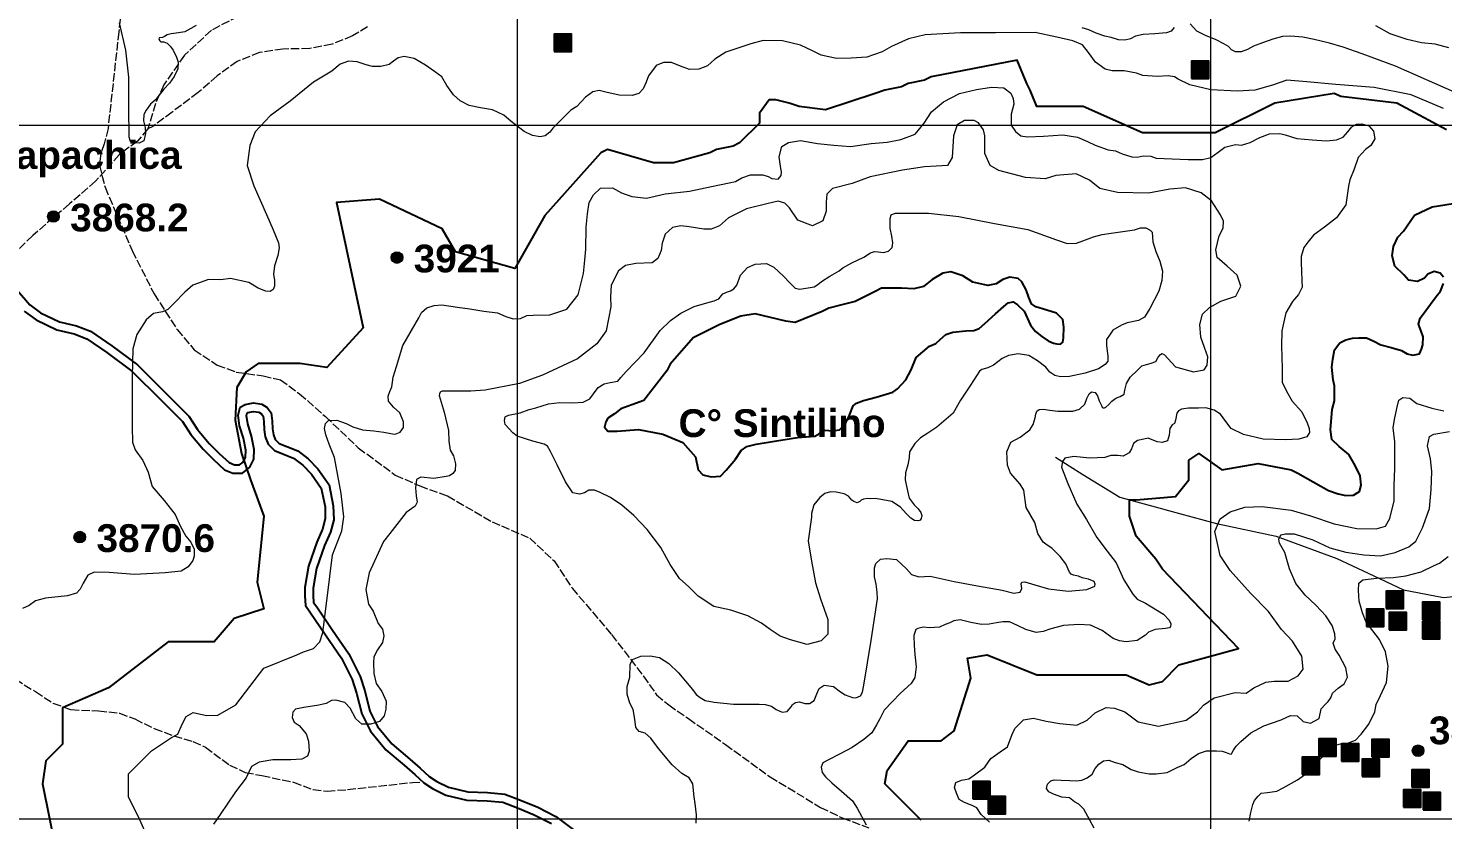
# Model space of a CAD drawing. Header units: metres. Extents: x 405809 to 420020, y 8257398 to 8272141.
# Drawn here: x 411295 to 413335, y 8268999 to 8270140 of the extents above; entities that cross this region are included whole.
import ezdxf

# ---------------------------------------------------------------- set-up
doc = ezdxf.new("R2010")
doc.units = ezdxf.units.M
doc.linetypes.add('ACAD_ISO02W100', pattern=[15, 12, -3])
doc.layers.add('AFIRMADO DOS A MAS VIAS', color=151, linetype='Continuous')
doc.layers.add('VIVIENDAS', color=1, linetype='Continuous')
for name, color, linetype, lineweight in [('CAMINOS1', 7, 'ACAD_ISO02W100', 5), ('COORDENADAS', 30, 'Continuous', 5), ('CURVAS MAESTRAS', 90, 'Continuous', 25), ('CURVAS SECUNDARIS', 46, 'Continuous', 9), ('texto', 7, 'Continuous', 13)]:
    doc.layers.add(name, color=color, linetype=linetype, lineweight=lineweight)
doc.styles.add('CARLOS', font='arialbd.ttf', dxfattribs={"height": 48})

msp = doc.modelspace()

# ---------------------------------------------------------------- hatches: boundary and pattern name
at = {"layer": 'texto'}
h = msp.add_hatch(color=256, dxfattribs=at)
edge = h.paths.add_edge_path()
edge.add_arc((411331.5, 8269868.4), 8.37, 0, 360)
h = msp.add_hatch(color=256, dxfattribs=at)
edge = h.paths.add_edge_path()
edge.add_arc((411826.9, 8269809.2), 8.37, 0, 360)
h = msp.add_hatch(color=256, dxfattribs=at)
edge = h.paths.add_edge_path()
edge.add_arc((411369.5, 8269406.1), 8.37, 0, 360)
h = msp.add_hatch(color=256, dxfattribs=at)
edge = h.paths.add_edge_path()
edge.add_arc((413299.2, 8269098.2), 8.37, 0, 360)
at = {"layer": 'VIVIENDAS'}
for points in [[(412053.3, 8270106.4), (412078.3, 8270106.4), (412078.3, 8270131.4), (412053.3, 8270131.4)], [(412972.3, 8270067.5), (412997.3, 8270067.5), (412997.3, 8270092.5), (412972.3, 8270092.5)], [(413253.4, 8269303.3), (413278.4, 8269303.3), (413278.4, 8269328.3), (413253.4, 8269328.3)], [(413224.8, 8269277.3), (413249.8, 8269277.3), (413249.8, 8269302.3), (413224.8, 8269302.3)], [(413305.6, 8269287.1), (413330.6, 8269287.1), (413330.6, 8269312.1), (413305.6, 8269312.1)], [(413257.5, 8269272.4), (413282.5, 8269272.4), (413282.5, 8269297.4), (413257.5, 8269297.4)], [(413305.6, 8269259.4), (413330.6, 8269259.4), (413330.6, 8269284.4), (413305.6, 8269284.4)], [(413155.9, 8269090.2), (413180.9, 8269090.2), (413180.9, 8269115.2), (413155.9, 8269115.2)], [(413188.8, 8269082.9), (413213.8, 8269082.9), (413213.8, 8269107.9), (413188.8, 8269107.9)], [(413232.6, 8269089.5), (413257.6, 8269089.5), (413257.6, 8269114.5), (413232.6, 8269114.5)], [(413131.9, 8269064), (413156.9, 8269064), (413156.9, 8269089), (413131.9, 8269089)], [(413218.7, 8269061), (413243.7, 8269061), (413243.7, 8269086), (413218.7, 8269086)], [(413290.2, 8269045.5), (413315.2, 8269045.5), (413315.2, 8269070.5), (413290.2, 8269070.5)], [(412657.1, 8269028.7), (412682.1, 8269028.7), (412682.1, 8269053.7), (412657.1, 8269053.7)], [(413278.3, 8269016.6), (413303.3, 8269016.6), (413303.3, 8269041.6), (413278.3, 8269041.6)], [(413306.4, 8269012.9), (413331.4, 8269012.9), (413331.4, 8269037.9), (413306.4, 8269037.9)], [(412679.3, 8269007.2), (412704.3, 8269007.2), (412704.3, 8269032.2), (412679.3, 8269032.2)]]:
    msp.add_hatch(color=256, dxfattribs=at).paths.add_polyline_path(points)

# ---------------------------------------------------------------- linework, layer by layer
at = {"layer": 'AFIRMADO DOS A MAS VIAS'}
for points in [[(411279.5, 8269761.8), (411297.6, 8269741), (411312.8, 8269729.6), (411340.3, 8269716.3), (411365, 8269710.6), (411385.1, 8269702.9), (411415.5, 8269682), (411452.5, 8269654.5), (411495.3, 8269611.9), (411526.7, 8269580.4), (411539.1, 8269561.4), (411556.3, 8269541), (411570.6, 8269526.7), (411584.8, 8269513.5), (411592.8, 8269510.1), (411599.9, 8269510.1), (411605.1, 8269514.3), (411608.4, 8269521.4), (411608.9, 8269531.7), (411605.6, 8269548.7), (411599.9, 8269566.6), (411597.7, 8269581.9), (411600.7, 8269593.5), (411608.2, 8269597.2), (411619.8, 8269599.5), (411632.1, 8269597.6), (411639.6, 8269592.8), (411645.3, 8269585.3), (411646.8, 8269574), (411647.5, 8269562.1), (411648.7, 8269553.5), (411651.3, 8269546.7), (411657, 8269541.3), (411668, 8269536.7), (411683.7, 8269530.3), (411698.9, 8269518.9), (411712.7, 8269504.7), (411728.9, 8269481.4), (411735.1, 8269451.3), (411735.6, 8269430.9), (411730.8, 8269413.3), (411722.2, 8269394.2), (411710.8, 8269361), (411706, 8269332.7), (411705.9, 8269322.1), (411706.7, 8269311.9), (411711.2, 8269305.5), (411733.9, 8269272.2), (411757.3, 8269237.9), (411773.6, 8269205.4), (411780.3, 8269184.3), (411787.5, 8269155.4), (411798.9, 8269133), (411819.6, 8269108.1), (411845.2, 8269086.2), (411860.4, 8269072.8), (411873.2, 8269061.2), (411884.2, 8269053.9), (411901.2, 8269045.4), (411929.2, 8269038.7), (411957.4, 8269038.1), (411982.4, 8269035.6), (412004.9, 8269027.1), (412029.9, 8269016.8), (412056.1, 8269003.4), (412088.6, 8268978.8)], [(411289.4, 8269732.1), (411306.5, 8269719.3), (411336.3, 8269704.9), (411361.5, 8269699.1), (411379.5, 8269692.2), (411408.5, 8269672.3), (411444.7, 8269645.4), (411486.8, 8269603.4), (411517.4, 8269572.8), (411529.4, 8269554.3), (411547.5, 8269532.8), (411562.2, 8269518.1), (411578.2, 8269503.2), (411590.4, 8269498.1), (411604.2, 8269498.1), (411614.8, 8269506.8), (411620.3, 8269518.5), (411620.9, 8269532.6), (411617.2, 8269551.7), (411611.6, 8269569.3), (411609.9, 8269581.3), (411610.9, 8269585.2), (411612, 8269585.8), (411620, 8269587.3), (411627.8, 8269586.1), (411631.3, 8269583.8), (411633.8, 8269580.5), (411634.8, 8269572.9), (411635.6, 8269560.9), (411636.9, 8269550.5), (411641.1, 8269539.9), (411650.4, 8269531.1), (411663.4, 8269525.6), (411677.7, 8269519.8), (411690.9, 8269509.9), (411703.4, 8269497), (411717.6, 8269476.6), (411723.1, 8269450), (411723.5, 8269432.4), (411719.5, 8269417.4), (411711.1, 8269398.6), (411699.1, 8269364), (411694, 8269333.7), (411693.9, 8269321.7), (411695, 8269307.7), (411701.4, 8269298.6), (411724, 8269265.4), (411746.9, 8269231.8), (411762.4, 8269200.8), (411768.7, 8269181), (411776.2, 8269151.1), (411788.8, 8269126.4), (411811, 8269099.6), (411837.3, 8269077.1), (411852.4, 8269063.8), (411865.8, 8269051.7), (411878.1, 8269043.5), (411897.1, 8269034.1), (411927.7, 8269026.8), (411956.7, 8269026.1), (411979.6, 8269023.8), (412000.5, 8269015.9), (412024.9, 8269005.9), (412049.7, 8268993.2)]]:
    msp.add_lwpolyline(points, dxfattribs=at)
at = {"layer": 'CAMINOS1'}
for points in [[(411436.4, 8270227.3), (411425.7, 8270134.7), (411410.2, 8269995.2), (411404.9, 8269973.1), (411399.8, 8269959.7), (411397.7, 8269942.3), (411405.9, 8269910.5), (411445, 8269819.2), (411476.6, 8269757), (411509.7, 8269705.6), (411534.5, 8269676.2), (411567.6, 8269654.2), (411595.2, 8269644.1), (411633.8, 8269638.6), (411658.8, 8269633), (411686.4, 8269612.8), (411723.7, 8269579.9), (411771.1, 8269534.9), (411824.4, 8269495.6), (411859.6, 8269480), (411899.8, 8269465.4), (411964, 8269428.2), (412018.3, 8269404.6), (412053.4, 8269371.8), (412079.6, 8269332.5), (412136.1, 8269265.8), (412182.1, 8269206), (412201.2, 8269178.7), (412218.7, 8269164.1), (412247.2, 8269144.5), (412300.6, 8269107.1), (412364.9, 8269060.5), (412437.5, 8269016.5), (412469, 8269001.4), (412507.4, 8268987)], [(411598, 8270156.9), (411559.2, 8270136.8), (411520.4, 8270100.9), (411490.6, 8270058.3), (411478.7, 8270031.3), (411467.7, 8269994.6), (411452.8, 8269977.1), (411426.4, 8269957.4), (411392.4, 8269919.5), (411354.6, 8269886.4), (411301.6, 8269841.1), (411277.7, 8269817.3)], [(411784.4, 8270141.9), (411762.9, 8270128.6), (411733.2, 8270116.7), (411701, 8270110.4), (411662.5, 8270109.7), (411628.8, 8270104.7), (411596.6, 8270092), (411567.5, 8270071.2), (411540.4, 8270047), (411502.7, 8270019), (411474.9, 8269998.2), (411467.7, 8269994.6)], [(411263.8, 8269209.1), (411305.7, 8269183.3), (411330.8, 8269166.7), (411356.8, 8269157.4), (411396.6, 8269155.6), (411426.8, 8269152.4), (411448.8, 8269143.9), (411477, 8269130), (411505.3, 8269119.6), (411532.7, 8269111.6), (411550.6, 8269103.1), (411585.6, 8269077.5), (411608, 8269066.8), (411632.2, 8269062.3), (411677.6, 8269052.8), (411705.8, 8269042.1), (411726, 8269040), (411755.7, 8269042.2), (411849.3, 8269052.4), (411859.9, 8269053)]]:
    msp.add_lwpolyline(points, dxfattribs=at)
at = {"layer": 'COORDENADAS'}
for p, q in [((412000, 8271350), (412000, 8257550)), ((413000, 8271350), (413000, 8257550)), ((406200, 8270000), (419600, 8270000)), ((406200, 8269000), (419600, 8269000))]:
    msp.add_line(p, q, dxfattribs=at)
at = {"layer": 'CURVAS MAESTRAS'}
for points in [[(413340.2, 8269993.5), (413268.7, 8270031.6), (413187.8, 8270041.2), (413178.2, 8270045.9), (413092.5, 8270031.6), (413006.8, 8269988.8), (412902, 8269988.8), (412816.2, 8270026.9), (412749.6, 8270026.9), (412740, 8270050.7), (412735.3, 8270060.2), (412721, 8270093.6), (412597.1, 8270069.7), (412587.6, 8270065), (412563.8, 8270060.2), (412554.3, 8270055.4), (412530.5, 8270050.7), (412516.2, 8270045.9), (412444.7, 8270022.1), (412406.6, 8270026.9), (412392.3, 8270031.6), (412373.3, 8270036.4), (412363.7, 8270036.4), (412349.5, 8270017.3), (412349.5, 8270003.1), (412320.9, 8269974.5), (412311.4, 8269969.7), (412287.5, 8269964.9), (412278, 8269960.2), (412225.6, 8269945.9), (412197, 8269945.9), (412130.4, 8269964.9), (412120.8, 8269960.2), (412039.9, 8269869.7), (411997, 8269793.5), (411911.2, 8269817.3), (411892.2, 8269850.6), (411801.7, 8269893.5), (411739.8, 8269888.7), (411777.9, 8269707.7), (411725.5, 8269650.6), (411687, 8269656.3), (411649.5, 8269656.3), (411626.8, 8269656.3), (411609.4, 8269644.3), (411596, 8269621.6), (411593.4, 8269574.9), (411602.7, 8269526.8), (411615.9, 8269488.6), (411635, 8269436.2), (411625.5, 8269341), (411635, 8269302.9), (411592.1, 8269288.6), (411563.5, 8269255.2), (411496.9, 8269255.2), (411411.1, 8269188.6), (411344.4, 8269160), (411344.4, 8269107.6), (411320.6, 8269083.8), (411315.9, 8269050.4), (411334.9, 8268955.2)], [(413336, 8269781), (413331.3, 8269786.7), (413322.3, 8269788.9), (413313.2, 8269785.1), (413308.5, 8269779.3), (413298.4, 8269774.5), (413285.6, 8269776.6), (413278.7, 8269784.1), (413265.9, 8269796.8), (413261.7, 8269811.7), (413263.8, 8269825), (413270.2, 8269838.8), (413278.1, 8269847.2), (413294.1, 8269870.1), (413319.6, 8269882.3), (413359.2, 8269888.7)], [(412554.3, 8269764.9), (412525.7, 8269764.9), (412516.2, 8269760.1), (412487.6, 8269745.8), (412468.5, 8269741.1), (412449.5, 8269736.3), (412440, 8269731.6), (412401.2, 8269715.6), (412387.6, 8269717.3), (412343.5, 8269727.9), (412322.8, 8269724.5), (412292.3, 8269712.5), (412263.7, 8269698.2), (412254.2, 8269693.4), (412220.9, 8269655.3), (412216.1, 8269645.8), (412182.7, 8269602.9), (412165.5, 8269596.6), (412149.7, 8269591), (412140.3, 8269584), (412131, 8269577.6), (412127.8, 8269572.3), (412126.3, 8269564.8), (412130.8, 8269559.1), (412144.3, 8269558.7), (412175.3, 8269561.4), (412210.4, 8269554.7), (412239.3, 8269542.4), (412257.1, 8269522.1), (412261.4, 8269503.1), (412267.8, 8269495.7), (412280, 8269493), (412293.2, 8269494.2), (412301.4, 8269502.7), (412315.2, 8269518.6), (412323.4, 8269531.1), (412331.4, 8269537), (412344.9, 8269540.3), (412371.4, 8269544.3), (412404.4, 8269549.8), (412429.6, 8269551.7), (412434.8, 8269554.4), (412439.1, 8269558.7), (412443.7, 8269560.5), (412455.3, 8269559.3), (412465, 8269560.8), (412471.8, 8269567.9), (412478.2, 8269579.4), (412484.9, 8269595.6), (412489.5, 8269599), (412499.6, 8269603.2), (412517.9, 8269607.8), (412541.8, 8269615.1), (412548.6, 8269620), (412560.4, 8269632.7), (412568.3, 8269647.5), (412575.7, 8269665.2), (412594.9, 8269681.4), (412603.8, 8269685.3), (412610.2, 8269690.8), (412618.5, 8269698.1), (412628.4, 8269701.6), (412647.1, 8269703.5), (412658.6, 8269704.1), (412666.4, 8269707.1), (412674.3, 8269714), (412690.1, 8269728.2), (412701.9, 8269738.6), (412708.3, 8269744), (412715.3, 8269745.3), (412721.5, 8269741.2), (412731.3, 8269731.8), (412740.3, 8269711.7), (412747.6, 8269702.7), (412756.6, 8269695.4), (412766, 8269689.2), (412773.6, 8269685.7), (412778.5, 8269685), (412783.7, 8269684.3), (412787.1, 8269687.1), (412787.8, 8269693.3), (412788.5, 8269708.9), (412787.1, 8269719.7), (412778.1, 8269729), (412763.9, 8269733.2), (412748.3, 8269738.1), (412741.9, 8269742.4), (412737.8, 8269751.7), (412734.3, 8269762.5), (412728.1, 8269774.3), (412722.5, 8269779.1), (412710.7, 8269780.8), (412700.6, 8269777.4), (412690.9, 8269771.5), (412678.8, 8269769.1), (412657.2, 8269773.9), (412643, 8269782.9), (412625.6, 8269788.5), (412613.8, 8269786.7), (412598.6, 8269777.4), (412586.3, 8269767.3), (412572.2, 8269764.3), (412554.3, 8269764.9)], [(412582.9, 8268998), (412530.5, 8269050.4), (412533.5, 8269069.8), (412563.8, 8269112.3), (412611.4, 8269112.3), (412630.5, 8269126.6), (412654.3, 8269202.8), (412649.5, 8269231.4), (412678.1, 8269236.2), (412749.6, 8269207.6), (412878.2, 8269207.6), (412911.5, 8269193.3), (412930.6, 8269198.1), (412954.4, 8269221.9), (413040.1, 8269245.7), (412930.6, 8269360), (412921, 8269374.3), (412892.5, 8269407.7), (412882.9, 8269436.2), (412882.9, 8269460.1), (412892.5, 8269460.1), (412949.6, 8269464.8), (412968.7, 8269488.6), (412968.7, 8269517.2), (412983, 8269526.7), (413016.3, 8269502.9), (413068.7, 8269512.4), (413116.3, 8269502.9), (413125.9, 8269498.2), (413169.9, 8269473.3), (413183.8, 8269468.5), (413195.3, 8269466.1), (413206.1, 8269466.7), (413214.6, 8269472.1), (413217, 8269481.1), (413215.8, 8269494.4), (413208.5, 8269509.5), (413199.5, 8269525.2), (413185.6, 8269536.7), (413174.7, 8269546.9), (413172.9, 8269560.8), (413175.5, 8269590.2), (413178.5, 8269602.7), (413178.5, 8269615.5), (413178.5, 8269624.2), (413176.6, 8269632.9), (413174.7, 8269651.2), (413176.2, 8269662.8), (413178.9, 8269676.1), (413186.5, 8269686), (413195.2, 8269690.5), (413204.6, 8269693.1), (413213.7, 8269693.5), (413225.1, 8269693.5), (413235.6, 8269688.6), (413245.5, 8269683.3), (413260.6, 8269679.6), (413275.3, 8269675), (413283.6, 8269670.5), (413291.9, 8269668.6), (413301.4, 8269670.5), (413304.4, 8269677.3), (413305.9, 8269683.3), (413306.7, 8269695), (413303.7, 8269703), (413299.9, 8269713.1), (413302.1, 8269722), (413325.5, 8269753.2), (413331.8, 8269760.8), (413336, 8269771.8)]]:
    msp.add_lwpolyline(points, dxfattribs=at)
at = {"layer": 'CURVAS SECUNDARIS'}
for points in [[(411537.4, 8270143.9), (411529.7, 8270139.3), (411521, 8270134.8), (411511.8, 8270133.2), (411501.2, 8270131.7), (411495.3, 8270130.1), (411491.9, 8270128.1), (411488.7, 8270126.4), (411484.2, 8270125.8), (411483.5, 8270124), (411484.9, 8270121.5), (411486.4, 8270120.4), (411490.7, 8270120), (411495.6, 8270118.4), (411499.8, 8270114), (411504.3, 8270108), (411509.1, 8270098.1), (411511.6, 8270090.7), (411511, 8270081.2), (411505.4, 8270070), (411498.9, 8270060.5), (411490.5, 8270051.8), (411478.9, 8270036.5), (411471.3, 8270030.2), (411465.1, 8270021.8), (411461.9, 8270015.5), (411461.6, 8270006.4), (411463.8, 8269996.6), (411464.1, 8269987.9), (411461.9, 8269977.5), (411455, 8269974.1), (411446.2, 8269974.4), (411442.5, 8269976.3), (411440.9, 8269982.5), (411440.6, 8269994.4), (411440.3, 8270013.5), (411440.3, 8270069.3), (411435.9, 8270108.4), (411427, 8270147.5)], [(412947.6, 8270141), (412943.3, 8270135.7), (412936.7, 8270133.3), (412919.5, 8270131.9), (412902.9, 8270130.9), (412891.7, 8270128.5), (412884.8, 8270124.7), (412876.3, 8270122.6), (412867.5, 8270123.1), (412856.8, 8270126.3), (412847.4, 8270128.5), (412835.2, 8270132.6), (412824.6, 8270137.6), (412814.8, 8270140.5)], [(413351.7, 8270047.7), (413311.5, 8270065.3), (413266.8, 8270085.1), (413218.6, 8270102.7), (413191.4, 8270112.6), (413171.6, 8270118.4), (413149.4, 8270123.7), (413133.3, 8270126.7), (413115.6, 8270128.2), (413103.6, 8270127.9), (413089.6, 8270123.9), (413075, 8270118.9), (413061.9, 8270113.9), (413053.1, 8270109.2), (413044, 8270106), (413035.8, 8270106), (413030.4, 8270108.7), (413025.9, 8270113.3), (413019.2, 8270117.5), (413008, 8270123.1), (412992.8, 8270129.2), (412980.2, 8270135.7), (412970.8, 8270146)], [(413343.4, 8270111.4), (413323.9, 8270116.6), (413304.4, 8270118.6), (413283.4, 8270123.6), (413259.2, 8270131.8), (413238.1, 8270143.3)], [(413336, 8270024), (413289.2, 8270043.7), (413235.8, 8270054.3), (413180.6, 8270058.5), (413138.7, 8270062.6), (413109.9, 8270065.1), (413089.4, 8270057.7), (413064, 8270050.7), (413038.3, 8270049.1), (413000.4, 8270051.1), (412970.1, 8270058.1), (412953.5, 8270066.6), (412947.8, 8270069.7), (412938.8, 8270071), (412923.1, 8270070.4), (412902.5, 8270071.5), (412893, 8270074.8), (412875.6, 8270078.3), (412858.3, 8270078.3), (412847.9, 8270080.9), (412834.3, 8270090.8), (412823.8, 8270104.9), (412815.5, 8270115.9), (412801.4, 8270121.6), (412778.4, 8270126.8), (412747, 8270133.6), (412689.9, 8270133.2), (412639.3, 8270133.2), (412588.6, 8270130.1), (412564.4, 8270124.3), (412539.9, 8270113.4), (412526.7, 8270105.6), (412504.3, 8270098.3), (412481.8, 8270096.7), (412460.4, 8270096.2), (412438.3, 8270100.9), (412425.8, 8270107.1), (412408.5, 8270115.5), (412382.9, 8270121.7), (412355.1, 8270122.3), (412337.3, 8270117.1), (412301.3, 8270105.1), (412285.2, 8270095.3), (412274.6, 8270085.4), (412262, 8270080.7), (412248.7, 8270080.1), (412235.9, 8270085.3), (412222.6, 8270090.6), (412211.3, 8270090.6), (412200.7, 8270086), (412189.4, 8270071.4), (412186.1, 8270062.1), (412181.7, 8270052.5), (412175.5, 8270045.9), (412165.9, 8270042.9), (412147.4, 8270043.3), (412128, 8270047.5), (412118.5, 8270049.8), (412109.5, 8270048.2), (412098.9, 8270040.3), (412086.4, 8270026.8), (412077.8, 8270021.5), (412062.6, 8270007), (412051.8, 8269995.8), (412047.2, 8269989.9), (412040.5, 8269984.9), (412033.5, 8269983.3), (412022.1, 8269985.2), (412010.5, 8269990.8), (411991.7, 8270005.4), (411981.1, 8270014.6), (411964.7, 8270022.3), (411947.1, 8270024.9), (411931.2, 8270028.6), (411917.9, 8270035), (411908.3, 8270044), (411898.8, 8270057.3), (411891.7, 8270069.7), (411881.1, 8270077.6), (411867.8, 8270086.6), (411851.7, 8270096.2), (411837.4, 8270099.1), (411828.5, 8270097), (411821.7, 8270092.4), (411815.4, 8270087.3), (411803.6, 8270084.4), (411791.4, 8270084.4), (411782.5, 8270086.9), (411769.4, 8270091.5), (411757, 8270092.4), (411744.8, 8270087.8), (411733, 8270078.1), (411706.3, 8270062.1), (411673, 8270034.6), (411644.2, 8270013.7), (411622.4, 8269990.6), (411614.9, 8269970.9), (411610.8, 8269941.7), (411620.4, 8269912.5), (411638.7, 8269871.4), (411648.3, 8269849), (411655.8, 8269830.6), (411656.9, 8269823.2), (411655, 8269812.3), (411650.2, 8269797.3), (411649, 8269785.1), (411650.4, 8269776.3), (411650.4, 8269767.7), (411648.3, 8269763), (411644.2, 8269760.1), (411637.8, 8269760.6), (411626.6, 8269764.9), (411613.2, 8269773), (411587, 8269779.1), (411573, 8269777.2), (411555.1, 8269777.3), (411532.6, 8269769.6), (411521, 8269759.5), (411505.2, 8269742.9), (411496.3, 8269734.1), (411489, 8269731), (411475.6, 8269728.3), (411465.2, 8269719.5), (411451.8, 8269698.1), (411445.9, 8269677.5), (411445, 8269638.3), (411445, 8269565.3), (411445.5, 8269542.8), (411449.4, 8269532.1), (411460.3, 8269516.5), (411468.2, 8269499.8), (411474.1, 8269479.2), (411491.4, 8269458.9), (411507.1, 8269438.8), (411514.7, 8269421.6), (411522.5, 8269407.6), (411529.5, 8269398.6), (411534.2, 8269388.8), (411534.2, 8269378.7), (411532.3, 8269372.4), (411526, 8269363.1), (411515.5, 8269356.8), (411492.8, 8269354.5), (411448.5, 8269352.4), (411411.7, 8269354.9), (411390.2, 8269355.5), (411380.9, 8269351.2), (411374.3, 8269339.9), (411370, 8269331.2), (411365, 8269325.1), (411351.7, 8269321.6), (411320.3, 8269317.9), (411305.6, 8269314.2), (411296.3, 8269307.3), (411287, 8269303.3)], [(411492.1, 8268917.1), (411454, 8269002.8), (411439.7, 8269031.4), (411439.7, 8269064.7), (411473, 8269098.1), (411501.6, 8269117.1), (411511.1, 8269121.9), (411517, 8269136.3), (411522.9, 8269147.5), (411533, 8269153.5), (411552.1, 8269148.7), (411568.7, 8269149.3), (411594.3, 8269164.2), (411635, 8269217.1), (411682.6, 8269236.2), (411692.1, 8269240.9), (411706.4, 8269245.7), (411715.7, 8269255.3), (411719.9, 8269268.5), (411726.2, 8269318.3), (411733.8, 8269380.5), (411747.3, 8269415.2), (411750.2, 8269435.3), (411746.3, 8269468.8), (411736.7, 8269520.8), (411729.1, 8269540), (411724.4, 8269553.4), (411722.6, 8269562.7), (411723.9, 8269570.1), (411727.9, 8269574.1), (411740.2, 8269574.6), (411753.7, 8269569.8), (411763.1, 8269565.3), (411777.2, 8269560.8), (411793.7, 8269559.2), (411807.8, 8269557.6), (411820.3, 8269554.9), (411824.1, 8269554.7), (411831.6, 8269557.6), (411836.2, 8269564.3), (411836.2, 8269572.5), (411831.1, 8269585.5), (411821.8, 8269593.3), (411814.7, 8269602.3), (411814.2, 8269609.5), (411816.5, 8269616.1), (411819.6, 8269622.6), (411820.6, 8269629.7), (411821.6, 8269636.5), (411826.1, 8269652.2), (411835.3, 8269682.3), (411858.2, 8269722.2), (411862.4, 8269729.9), (411869.9, 8269736.6), (411880.5, 8269740.1), (411891.7, 8269741), (411914, 8269737.7), (411931.8, 8269735.4), (411951.9, 8269732.1), (411971.9, 8269729.3), (411983.6, 8269724.3), (411994.2, 8269721), (412004.8, 8269721.5), (412014.3, 8269725.4), (412023.2, 8269726), (412047.2, 8269726.8), (412072, 8269734.8), (412088.2, 8269755.2), (412096, 8269786), (412097.9, 8269805.4), (412099.1, 8269821.4), (412099.6, 8269852.9), (412101.4, 8269872), (412103.9, 8269888.6), (412110.4, 8269899.6), (412120.5, 8269909), (412137.6, 8269909.7), (412150.8, 8269902.7), (412165.6, 8269897.3), (412186.6, 8269895), (412213.8, 8269901.2), (412248.7, 8269905.1), (412280.2, 8269911.7), (412305.9, 8269916.7), (412315.1, 8269918.9), (412324.3, 8269924.2), (412336.8, 8269928.6), (412354.6, 8269928.6), (412362.3, 8269926.2), (412367.6, 8269923.3), (412376.3, 8269922.4), (412380.8, 8269927.3), (412381.2, 8269932.6), (412380.5, 8269937.5), (412378.2, 8269954.3), (412382, 8269969.5), (412391.2, 8269974.9), (412408.8, 8269977.9), (412433.2, 8269973.4), (412456.9, 8269971.1), (412480.6, 8269969.5), (412510.7, 8269973.4), (412533.6, 8269975.7), (412553.5, 8269979.5), (412574.1, 8269987.1), (412587.1, 8270003.1), (412597.8, 8270019.1), (412614.9, 8270033.7), (412637.9, 8270045.6), (412662.7, 8270051.3), (412684.2, 8270054.7), (412701.9, 8270053.7), (412711.9, 8270046.1), (412715.3, 8270038.4), (412716.2, 8270030.2), (412712.4, 8270015.9), (412712.4, 8270000.2), (412718.6, 8269990.7), (412726.3, 8269984.9), (412735.5, 8269983.1), (412759, 8269984.3), (412787.2, 8269986.1), (412808.3, 8269982.5), (412822.7, 8269976.5), (412833.6, 8269971.2), (412852.6, 8269964.5), (412863, 8269963.1), (412872.5, 8269958.9), (412886.7, 8269954.6), (412894.3, 8269954.1), (412902.8, 8269956), (412913.7, 8269955.5), (412921.8, 8269952.5), (412967.6, 8269950.6), (412988.6, 8269950.6), (413000.2, 8269953.6), (413011, 8269961.3), (413020.5, 8269968.4), (413036, 8269972), (413044.4, 8269971.4), (413056.9, 8269975), (413071.2, 8269982.1), (413084.9, 8269987.5), (413099.8, 8269988.1), (413107.6, 8269986.3), (413124.6, 8269981), (413146.7, 8269978.7), (413167.3, 8269977.3), (413181.4, 8269978.7), (413191.3, 8269982.9), (413198.1, 8269990.3), (413203.6, 8269997.7), (413210.6, 8270001.3), (413218.2, 8270001.9), (413228.1, 8269999.3), (413235, 8269991.5), (413237.1, 8269980.5), (413231.3, 8269970.5), (413223.5, 8269965), (413212.9, 8269953.4), (413206.9, 8269936.6), (413200.7, 8269921.3), (413199.1, 8269912), (413194.9, 8269885.4), (413181.6, 8269866.3), (413164.1, 8269853), (413148.3, 8269841.4), (413140.4, 8269831.4), (413134.6, 8269823.5), (413130.5, 8269810.8), (413130.5, 8269800.5), (413131.1, 8269790.7), (413131.7, 8269775.2), (413132.3, 8269766.5), (413126.8, 8269755.7), (413118, 8269745.8), (413108.5, 8269729.5), (413102.6, 8269703.7), (413102.1, 8269681.9), (413103.1, 8269649.4), (413103.1, 8269629.4), (413109.5, 8269616.6), (413117.7, 8269602), (413131.4, 8269586.7), (413139.4, 8269570.7), (413142.2, 8269562.7), (413142.8, 8269557), (413138.8, 8269550.7), (413127.4, 8269547.3), (413107.9, 8269546.2), (413075.9, 8269547.3), (413047.4, 8269554.2), (413029.6, 8269562.7), (413022.2, 8269573), (413014.2, 8269583.3), (413005.1, 8269589), (412993.1, 8269592.4), (412982.8, 8269591.8), (412968, 8269592), (412958.1, 8269590.7), (412953.6, 8269588), (412951.4, 8269584.8), (412949.6, 8269574.5), (412947.8, 8269570), (412944.6, 8269567.8), (412941.5, 8269562.8), (412940.4, 8269553.2), (412938, 8269544.9), (412930, 8269542.5), (412923.2, 8269543.3), (412910, 8269548.8), (412904, 8269547.3), (412894.8, 8269545.3), (412888.9, 8269540.9), (412886.1, 8269533.3), (412882.5, 8269527.7), (412874.1, 8269523), (412866.1, 8269523.9), (412856.4, 8269523.9), (412847.5, 8269520.8), (412825.5, 8269520), (412802.9, 8269522.4), (412790, 8269520), (412786.4, 8269515), (412785.2, 8269507.1), (412794.2, 8269483.3), (412807.1, 8269453.5), (412821.1, 8269431.6), (412836, 8269405.8), (412850.9, 8269385.9), (412863.9, 8269369), (412875.1, 8269344.6), (412887.8, 8269323.7), (412894.4, 8269316.5), (412906, 8269311), (412932, 8269294.8), (412940.3, 8269286.3), (412942.6, 8269281), (412942.4, 8269277.3), (412940.6, 8269275.5), (412935, 8269274.3), (412920.2, 8269272.7), (412910.3, 8269268.9), (412906.4, 8269264.7), (412894, 8269257.2), (412878.5, 8269255.3), (412868.5, 8269256.6), (412859.6, 8269260), (412843.7, 8269271.7), (412827.1, 8269279), (412810, 8269280.2), (412787.9, 8269278.6), (412769.5, 8269274.1), (412758.5, 8269270), (412748.5, 8269268.5), (412733.8, 8269273.1), (412721.5, 8269278.5), (412709.9, 8269283.9), (412700.7, 8269283.9), (412691.4, 8269282.4), (412680.7, 8269280.8), (412669.9, 8269280), (412654.5, 8269283.1), (412639.1, 8269287), (412629.8, 8269285.4), (412623.9, 8269282.4), (412617.3, 8269280.3), (412609.2, 8269276.4), (412594.7, 8269275.5), (412585.7, 8269276.4), (412577.8, 8269274.6), (412575.2, 8269273), (412572.1, 8269264.2), (412572.8, 8269249.8), (412573.4, 8269236.9), (412575.3, 8269219.3), (412573.4, 8269203.6), (412568.2, 8269194.9), (412553, 8269180.9), (412540.7, 8269168.6), (412529.2, 8269156.8), (412522.9, 8269144.1), (412518.1, 8269135.6), (412511.8, 8269124), (412500.1, 8269114.5), (412483, 8269102.7), (412466.1, 8269093.8), (412448.9, 8269084.9), (412440.7, 8269080.9), (412438.3, 8269074.3), (412440, 8269066.7), (412444.6, 8269060.4), (412453.9, 8269052), (412467.9, 8269040), (412483.9, 8269026), (412490.6, 8269015.4), (412503.2, 8268991.1)], [(412258.3, 8268993.5), (412258.9, 8269005.9), (412257, 8269022.1), (412255.4, 8269031.8), (412253.6, 8269050.3), (412248.3, 8269059.1), (412237.7, 8269065.3), (412223.6, 8269077.6), (412204.2, 8269101.4), (412193.1, 8269116.4), (412184.7, 8269123.4), (412176.1, 8269125.9), (412171.2, 8269131.4), (412170, 8269143.6), (412167.5, 8269157.6), (412162.7, 8269166.8), (412159, 8269179.6), (412159, 8269190.6), (412162.7, 8269204), (412163.3, 8269222.3), (412166.3, 8269229.7), (412178.6, 8269234.5), (412192.1, 8269235.1), (412205.2, 8269232.4), (412219.1, 8269223.9), (412233, 8269210.4), (412253.1, 8269186.5), (412258.5, 8269179.2), (412263.9, 8269175), (412271.2, 8269170.4), (412284.3, 8269168.1), (412312.1, 8269165.4), (412349.3, 8269165.3), (412358, 8269165), (412367, 8269162.2), (412373.8, 8269157.7), (412382.2, 8269153.8), (412389.5, 8269154.9), (412395.1, 8269161.6), (412397.4, 8269165), (412401.3, 8269167.8), (412407.5, 8269168.4), (412414.8, 8269166.1), (412421.5, 8269166.1), (412428.2, 8269170.6), (412432.2, 8269180.1), (412435.5, 8269188), (412442.8, 8269192.5), (412456.3, 8269190.8), (412466.4, 8269182.9), (412473, 8269178.9), (412483.5, 8269174.9), (412488.6, 8269174.6), (412495.3, 8269177.1), (412497.9, 8269182.5), (412500.1, 8269192.6), (412510.4, 8269257.3), (412519.6, 8269317), (412519.2, 8269326.8), (412517.6, 8269338.5), (412515.2, 8269348.9), (412515.2, 8269361.8), (412517.2, 8269368.2), (412524, 8269374.2), (412533.3, 8269375.5), (412547, 8269373.8), (412561.4, 8269360.2), (412568.8, 8269352), (412579.4, 8269348.7), (412595.8, 8269349.6), (412630.1, 8269342.2), (412664, 8269335.9), (412699.4, 8269329.4), (412716.4, 8269325.5), (412725.5, 8269326.8), (412728.1, 8269332), (412726.8, 8269338.6), (412728.1, 8269341.3), (412732.2, 8269341.8), (412746.4, 8269337.2), (412766.5, 8269331.7), (412794.6, 8269328.2), (412821.5, 8269330.5), (412833.2, 8269335.2), (412833.5, 8269338.1), (412832.1, 8269342.1), (412824.1, 8269345.4), (412815, 8269347.4), (412809.7, 8269349.8), (412802.4, 8269351.2), (412798.9, 8269352.7), (412796.8, 8269355.6), (412791.2, 8269367.7), (412783, 8269378.2), (412771.3, 8269390.2), (412764.5, 8269394.4), (412758.6, 8269398.6), (412751.1, 8269411.5), (412746.4, 8269427), (412734.2, 8269448.7), (412730.7, 8269473.9), (412725.5, 8269482.6), (412711.6, 8269498.2), (412707.2, 8269510), (412706.4, 8269529.2), (412711.8, 8269543), (412725.7, 8269550), (412739.6, 8269560.7), (412744.2, 8269568.4), (412746.9, 8269578), (412748, 8269583.3), (412749.5, 8269587.9), (412753, 8269590.2), (412758.7, 8269590.6), (412768.3, 8269589.1), (412779.8, 8269587.5), (412801.2, 8269587.9), (412811, 8269590.8), (412818.8, 8269597.7), (412821.8, 8269605.9), (412824.9, 8269612.8), (412828.3, 8269615.5), (412833.8, 8269614.5), (412837.2, 8269610), (412839.6, 8269602.5), (412843.1, 8269594.7), (412843.9, 8269593.6), (412845.1, 8269592.5), (412847.3, 8269592.5), (412849.2, 8269593.7), (412853.4, 8269597.4), (412857.8, 8269602.1), (412861.6, 8269605), (412864.3, 8269606.9), (412869.9, 8269608.8), (412875.4, 8269612.1), (412876.5, 8269618.1), (412878.7, 8269627.5), (412884.2, 8269636.9), (412894.7, 8269646.8), (412900.8, 8269652.9), (412914.5, 8269657), (412921.1, 8269659.5), (412924.6, 8269665.6), (412927.7, 8269669.5), (412930.3, 8269670.9), (412933.8, 8269669.1), (412938.2, 8269663.4), (412949.6, 8269651.7), (412975.2, 8269644.6), (412990.9, 8269647.4), (412995.3, 8269654.2), (412996, 8269666.2), (412991.1, 8269679.6), (412986.1, 8269694.5), (412984.7, 8269712.8), (412988.2, 8269727.7), (412998.6, 8269737.1), (413014.9, 8269746.1), (413036.6, 8269753.3), (413043.9, 8269767.8), (413038.4, 8269784), (413024, 8269796.7), (413009.5, 8269809.3), (413007.7, 8269820.2), (413012.4, 8269840.5), (413018.1, 8269851.7), (413018.9, 8269861.4), (413014.4, 8269871), (413001.3, 8269890.8), (412986.4, 8269902.7), (412964.1, 8269909.9), (412941.1, 8269907.8), (412910.7, 8269901.9), (412865.8, 8269903), (412840.5, 8269908.8), (412825.4, 8269920.9), (412806.2, 8269930), (412777, 8269927.3), (412761.5, 8269922.7), (412733.1, 8269924.5), (412694.7, 8269934.6), (412682, 8269941.9), (412674.6, 8269959.2), (412674.6, 8269984.7), (412672.7, 8269993.1), (412665.4, 8270003.2), (412659, 8270006.6), (412645.4, 8270006.6), (412634.5, 8270000.7), (412629.5, 8269984.9), (412627.5, 8269953.5), (412620.5, 8269941.9), (412604.3, 8269940.7), (412587.6, 8269940), (412555.9, 8269935.4), (412509.2, 8269925.7), (412483.2, 8269915.8), (412455.1, 8269908.8), (412446.9, 8269900.6), (412445.7, 8269888.9), (412445.7, 8269876.1), (412441, 8269862), (412425.8, 8269855), (412404.7, 8269863.2), (412392.7, 8269880.7), (412386.3, 8269887.6), (412376.4, 8269890.5), (412361.9, 8269887), (412330.7, 8269879.6), (412304.7, 8269866.6), (412291.7, 8269854.9), (412279.9, 8269850.1), (412269.3, 8269850.1), (412248.1, 8269853.7), (412236.2, 8269854.9), (412224.4, 8269852.5), (412213.8, 8269843.1), (412209.1, 8269830.1), (412207.9, 8269819.5), (412203.2, 8269807.7), (412194.9, 8269801.8), (412171.3, 8269800.6), (412156.4, 8269797.7), (412146.1, 8269790.2), (412135.8, 8269769.6), (412134.9, 8269752.7), (412135.4, 8269738.1), (412128.7, 8269703.6), (412115.2, 8269685), (412087.2, 8269663.1), (412036.5, 8269639.4), (412003.5, 8269627.6), (411954.2, 8269618.1), (411933.5, 8269616.6), (411903, 8269616.6), (411891.8, 8269616.4), (411889.3, 8269614.9), (411888, 8269612.5), (411887.6, 8269610.3), (411889, 8269605.7), (411895, 8269586.3), (411901.3, 8269559.6), (411901.7, 8269544.4), (411903.7, 8269531.7), (411908.3, 8269523.5), (411911.2, 8269511.9), (411910.6, 8269502.4), (411907.5, 8269497.8), (411902.6, 8269494.5), (411897.9, 8269493.4), (411880.2, 8269490.5), (411861.1, 8269492.7), (411855.2, 8269489), (411853.7, 8269477.2), (411854.5, 8269465.5), (411855.9, 8269456.7), (411853, 8269450.8), (411840.3, 8269441.7), (411816.4, 8269411.4), (411807.4, 8269399.9), (411786.8, 8269354.4), (411781.9, 8269330.6), (411786, 8269309.3), (411792.6, 8269299.4), (411799.8, 8269281.8), (411805.9, 8269273.6), (411807.8, 8269263.6), (411805.9, 8269254.1), (411798.6, 8269243.6), (411793.6, 8269233.6), (411793.1, 8269224.9), (411793.6, 8269209.5), (411796.9, 8269195), (411805, 8269183.7), (411811.5, 8269169.6), (411811, 8269158.3), (411808.6, 8269148.6), (411801.7, 8269140.1), (411789.2, 8269136.4), (411776.2, 8269136.4), (411767.7, 8269144.1), (411759.3, 8269159.5), (411751.7, 8269167.7), (411738.9, 8269171.2), (411732.5, 8269170.6), (411724.9, 8269166.1), (411714, 8269163.6), (411692.4, 8269160.4), (411680.6, 8269158.2), (411676.8, 8269153.7), (411675.8, 8269146), (411678.6, 8269139.3), (411685.7, 8269134.4), (411695.9, 8269122.6), (411699.4, 8269112.1), (411700.3, 8269097.5), (411697.8, 8269090.5), (411689.5, 8269086), (411673.7, 8269084.9), (411648, 8269084.9), (411628.1, 8269081.7), (411617.2, 8269075.3), (411609.5, 8269059.3), (411594.1, 8269038.8), (411571.9, 8269006.4), (411562.3, 8268992.2)], [(412424.6, 8269434.7), (412419.9, 8269400.7), (412424.6, 8269371.4), (412430.3, 8269340.2), (412437.4, 8269317.2), (412448, 8269287.4), (412448, 8269266), (412438.6, 8269256.6), (412418.5, 8269251.2), (412394.3, 8269257.9), (412379.6, 8269263.3), (412364.8, 8269272.7), (412352.7, 8269282.1), (412332.6, 8269292.8), (412308.4, 8269300.8), (412284, 8269306.3), (412261.2, 8269321), (412247.8, 8269334.4), (412234.3, 8269346.5), (412220.9, 8269366.6), (412207.1, 8269391), (412187.8, 8269417), (412168.5, 8269437.1), (412150.9, 8269452.2), (412134.9, 8269463.1), (412119.8, 8269470.3), (412111.9, 8269473.6), (412103.5, 8269473.6), (412097.5, 8269469.8), (412090, 8269467.9), (412080.6, 8269469.8), (412070.1, 8269485.8), (412057.7, 8269510.4), (412048.4, 8269529.7), (412043.7, 8269537.3), (412039.3, 8269540.3), (412022.7, 8269544.4), (412000.2, 8269551.9), (411994, 8269556.7), (411983, 8269568.6), (411981.9, 8269574.3), (411982.7, 8269579.5), (411987.5, 8269581.9), (412004.3, 8269585.4), (412017.7, 8269590), (412026.9, 8269592.6), (412045.2, 8269598.1), (412061.7, 8269600.4), (412080.5, 8269599.6), (412095.2, 8269600.5), (412105.2, 8269605.5), (412110.3, 8269612.8), (412117.1, 8269622), (412125.4, 8269627), (412134.3, 8269629), (412145.3, 8269630.8), (412149.9, 8269636.3), (412157.4, 8269644.9), (412183.2, 8269671.6), (412206.2, 8269703.8), (412221.1, 8269718.2), (412236.3, 8269729), (412255.4, 8269738.7), (412273.7, 8269744.1), (412284.4, 8269746.7), (412290.9, 8269749.6), (412296.7, 8269756.9), (412303.3, 8269759.8), (412307.6, 8269761.2), (412312.7, 8269764.1), (412317.1, 8269769.3), (412322.2, 8269783.8), (412332.3, 8269794.7), (412343.2, 8269799.8), (412359.9, 8269800.5), (412370.1, 8269795.4), (412384.2, 8269782.2), (412393.8, 8269772.1), (412400.9, 8269765.1), (412407.9, 8269763.6), (412428.5, 8269767.1), (412433.5, 8269770.1), (412439.1, 8269774.6), (412451.1, 8269782.2), (412464.7, 8269789.9), (412469.9, 8269794.4), (412482.6, 8269801.6), (412500.2, 8269809.9), (412509.5, 8269816.1), (412515.4, 8269818), (412520.7, 8269817.4), (412528.2, 8269816.5), (412535.6, 8269818.4), (412541, 8269823.9), (412542, 8269830.3), (412540.2, 8269840.1), (412538, 8269851.5), (412538, 8269865.5), (412539.7, 8269870.8), (412545, 8269873), (412551.9, 8269873.3), (412593.3, 8269873.3), (412637.2, 8269868.3), (412688.6, 8269858.2), (412736.7, 8269849.5), (412777.9, 8269834.9), (412793.4, 8269829.3), (412806.6, 8269830), (412815.7, 8269833.4), (412831, 8269839), (412843.5, 8269842.5), (412856.7, 8269844.5), (412890.2, 8269848.9), (412899.2, 8269852.2), (412906.8, 8269851.8), (412912.9, 8269848.8), (412915.6, 8269845.9), (412916.7, 8269831.8), (412921, 8269817.8), (412927, 8269804.2), (412930.8, 8269789.6), (412929.7, 8269776), (412925.2, 8269760.8), (412912.6, 8269735.6), (412904.8, 8269723), (412896.1, 8269718.2), (412879.8, 8269714.9), (412871.4, 8269711.9), (412859.3, 8269704.3), (412855.1, 8269698.5), (412850.2, 8269691), (412849.8, 8269682.2), (412851.7, 8269666.7), (412852.1, 8269659.9), (412848.1, 8269654.8), (412838.4, 8269648.9), (412819, 8269642.3), (412796.4, 8269637.9), (412783.8, 8269637.3), (412775.5, 8269639.2), (412768.3, 8269644), (412762.3, 8269651.2), (412750.7, 8269660.2), (412738.1, 8269668), (412722.4, 8269670.4), (412708.6, 8269668), (412699.6, 8269663.6), (412687.1, 8269654), (412678.9, 8269650), (412670.3, 8269647.8), (412666.7, 8269645.6), (412654, 8269625.3), (412639.6, 8269603.4), (412629.1, 8269584.7), (412605.1, 8269564.4), (412592.3, 8269556.2), (412581.8, 8269549.4), (412573.5, 8269541.2), (412566, 8269529), (412565.2, 8269520.8), (412563.7, 8269510.3), (412560, 8269499), (412559.6, 8269488.9), (412562.9, 8269473), (412565.4, 8269462.1), (412572.8, 8269452.5), (412578.2, 8269446.7), (412582.1, 8269441.6), (412583.5, 8269437.1), (412582.7, 8269433), (412581.3, 8269430.5), (412579.1, 8269429.6), (412573.3, 8269430), (412567.8, 8269433.5), (412561.2, 8269440.1), (412552.8, 8269449.3), (412540.3, 8269457.6), (412517, 8269461.7), (412509.8, 8269461.5), (412505.6, 8269461.7), (412499.7, 8269460.9), (412496.4, 8269459.3), (412494.4, 8269457.3), (412490.3, 8269455.6), (412485.4, 8269457.3), (412482.7, 8269459.4), (412478.1, 8269465.2), (412471.7, 8269468.7), (412460.1, 8269471.1), (412452.1, 8269471.6), (412444, 8269469.2), (412436.4, 8269463.1), (412427.9, 8269452.7), (412424.6, 8269440.4), (412424.6, 8269434.7)], [(412681.1, 8268995), (412669.2, 8269006.3), (412663.1, 8269015.6), (412656.5, 8269019.1), (412645.4, 8269023.3), (412637.7, 8269027.6), (412633.5, 8269036.8), (412630.9, 8269045.2), (412632.7, 8269052.3), (412640.9, 8269055.5), (412651.5, 8269057.6), (412659.6, 8269063.6), (412674.3, 8269074.4), (412683.4, 8269086.7), (412696.8, 8269096.4), (412707, 8269103.8), (412713.4, 8269120.4), (412717.7, 8269130.2), (412730.1, 8269142.6), (412744.5, 8269145.2), (412762.8, 8269140.9), (412782.6, 8269137.2), (412807.3, 8269135.1), (412822.3, 8269142), (412833.5, 8269152.7), (412849.6, 8269160.5), (412861.7, 8269159.6), (412876.4, 8269154.4), (412895.4, 8269139.8), (412924.8, 8269133.7), (412964.6, 8269142.4), (412981, 8269154.4), (412989.7, 8269163.9), (413005.3, 8269174.3), (413035.5, 8269182.1), (413051.2, 8269181.3), (413062.5, 8269189), (413079.8, 8269196.8), (413091.9, 8269198.5), (413111.8, 8269198.5), (413126.5, 8269206.3), (413133.4, 8269215.8), (413131.5, 8269234.4), (413118.3, 8269255.9), (413102.4, 8269273.1), (413083.7, 8269298.7), (413057.4, 8269325.1), (413028.1, 8269357.8), (413014, 8269379.7), (413006.1, 8269414), (413014, 8269432.4), (413028.4, 8269442.4), (413049.4, 8269449.5), (413074.3, 8269450.4), (413116.1, 8269445.1), (413144, 8269436.7), (413178.4, 8269425.1), (413210.9, 8269418.7), (413238.7, 8269417.9), (413252.2, 8269421.9), (413258.6, 8269433), (413264.9, 8269458.3), (413264.9, 8269480.5), (413265.7, 8269505), (413265.7, 8269543.6), (413263.5, 8269563.9), (413265.3, 8269575.6), (413268.4, 8269591.7), (413271.3, 8269603.5), (413277.3, 8269607.4), (413287.4, 8269606.4), (413297.5, 8269598.9), (413319, 8269592.1), (413336.3, 8269588.2)], [(412832.2, 8268986.7), (412823.1, 8269003.5), (412817.1, 8269013.8), (412809.9, 8269020.9), (412803.6, 8269024.7), (412796.5, 8269030.1), (412785.6, 8269031.3), (412773.4, 8269035.7), (412766.6, 8269038.7), (412763.4, 8269043.7), (412764.7, 8269049.8), (412769.7, 8269054.6), (412774.5, 8269056), (412784.7, 8269055.8), (412797.2, 8269055.2), (412806.8, 8269054.9), (412814.5, 8269055.9), (412821.9, 8269058.9), (412829.2, 8269064.4), (412833.4, 8269072.3), (412838.7, 8269078.9), (412845.5, 8269083.5), (412853.2, 8269084.7), (412862.4, 8269081.3), (412873.4, 8269078.1), (412885.6, 8269071.2), (412895.6, 8269067.5), (412911.4, 8269064.6), (412921.4, 8269064.6), (412937.6, 8269066.8), (412951.7, 8269074), (412962.1, 8269078.2), (412971.9, 8269087.1), (412982.7, 8269094.2), (412994.2, 8269098.2), (413008.7, 8269098.2), (413016.8, 8269097.4), (413022.6, 8269095.5), (413027.1, 8269093.5), (413029.5, 8269093.1), (413030.3, 8269093.7), (413030.9, 8269094.4), (413033.3, 8269098.9), (413037.1, 8269104.9), (413043.7, 8269111.4), (413057.9, 8269124), (413076.8, 8269133.9), (413101.6, 8269142.8), (413115.3, 8269149), (413124.7, 8269148.4), (413133.4, 8269140.3), (413144.1, 8269137.8), (413156.6, 8269144.6), (413159.7, 8269158.4), (413165.4, 8269164.8), (413169.4, 8269169.3), (413173.4, 8269174.5), (413175.6, 8269181.2), (413183.8, 8269188.2), (413192.6, 8269194.5), (413197.4, 8269204.1), (413195, 8269217.6), (413185.5, 8269236), (413179.8, 8269244.5), (413176.9, 8269253), (413179.8, 8269259.4), (413179.1, 8269266.5), (413175.5, 8269278.6), (413166.3, 8269292.8), (413152, 8269308), (413136.3, 8269322.2), (413122.8, 8269339.3), (413113.6, 8269360.6), (413107.2, 8269384), (413099.3, 8269397.5), (413098.5, 8269403.3), (413100.2, 8269407.5), (413102, 8269409.6), (413108, 8269411), (413120.7, 8269410.7), (413147.6, 8269402.2), (413172, 8269390.6), (413195.3, 8269384.2), (413221.1, 8269380.7), (413245.2, 8269379.3), (413266.1, 8269383.8), (413286, 8269392.2), (413295.9, 8269400.5), (413305.8, 8269419.4), (413315.8, 8269447.2), (413318.2, 8269475), (413319.2, 8269500.9), (413317.1, 8269518.9), (413313, 8269537.7), (413315.5, 8269551), (413321.9, 8269554.5), (413344.6, 8269558.4)], [(412776.3, 8269521.6), (412815.8, 8269496.2), (412869.3, 8269463.9), (412955.2, 8269440), (413008.7, 8269425.9), (413094.7, 8269407.7), (413182, 8269375.3), (413227.2, 8269354), (413278, 8269330.1), (413335.7, 8269318.9), (413389.2, 8269324.5)], [(413055.7, 8268996.5), (413058.3, 8269009.3), (413061.1, 8269020.4), (413063.6, 8269026.5), (413068.6, 8269032.7), (413073.1, 8269036.8), (413082.2, 8269037.7), (413095.4, 8269039.8), (413104.9, 8269044.7), (413125.6, 8269056.4), (413140.2, 8269066.7), (413154.3, 8269081.7), (413171.1, 8269099.8), (413178.6, 8269105.6), (413187.5, 8269108.3), (413197.6, 8269109), (413209.2, 8269113.3), (413217.1, 8269122), (413228.1, 8269136.4), (413236.7, 8269154.2), (413239, 8269164.9), (413245.2, 8269178), (413253.6, 8269196.4), (413255.9, 8269220.2), (413252.1, 8269240.9), (413243.6, 8269258.6), (413224.6, 8269283.4), (413218.9, 8269296.9), (413214.5, 8269313.6), (413213.5, 8269329), (413213.8, 8269339.9), (413219.6, 8269344.3), (413239.4, 8269346.7), (413263.7, 8269347.7), (413281.5, 8269350.4), (413303.7, 8269356.2), (413322.6, 8269365.3), (413330, 8269368.4), (413342.8, 8269378.3)]]:
    msp.add_lwpolyline(points, dxfattribs=at)
at = {"layer": 'texto'}
for centre in [(411331.5, 8269868.4), (411826.9, 8269809.2), (411369.5, 8269406.1), (413299.2, 8269098.2)]:
    msp.add_circle(centre, 8.37, dxfattribs=at)
at = {"layer": 'VIVIENDAS'}
for points in [[(412053.3, 8270106.4), (412078.3, 8270106.4), (412078.3, 8270131.4), (412053.3, 8270131.4)], [(412972.3, 8270067.5), (412997.3, 8270067.5), (412997.3, 8270092.5), (412972.3, 8270092.5)], [(413253.4, 8269303.3), (413278.4, 8269303.3), (413278.4, 8269328.3), (413253.4, 8269328.3)], [(413224.8, 8269277.3), (413249.8, 8269277.3), (413249.8, 8269302.3), (413224.8, 8269302.3)], [(413305.6, 8269287.1), (413330.6, 8269287.1), (413330.6, 8269312.1), (413305.6, 8269312.1)], [(413257.5, 8269272.4), (413282.5, 8269272.4), (413282.5, 8269297.4), (413257.5, 8269297.4)], [(413305.6, 8269259.4), (413330.6, 8269259.4), (413330.6, 8269284.4), (413305.6, 8269284.4)], [(413155.9, 8269090.2), (413180.9, 8269090.2), (413180.9, 8269115.2), (413155.9, 8269115.2)], [(413188.8, 8269082.9), (413213.8, 8269082.9), (413213.8, 8269107.9), (413188.8, 8269107.9)], [(413232.6, 8269089.5), (413257.6, 8269089.5), (413257.6, 8269114.5), (413232.6, 8269114.5)], [(413131.9, 8269064), (413156.9, 8269064), (413156.9, 8269089), (413131.9, 8269089)], [(413218.7, 8269061), (413243.7, 8269061), (413243.7, 8269086), (413218.7, 8269086)], [(413290.2, 8269045.5), (413315.2, 8269045.5), (413315.2, 8269070.5), (413290.2, 8269070.5)], [(412657.1, 8269028.7), (412682.1, 8269028.7), (412682.1, 8269053.7), (412657.1, 8269053.7)], [(413278.3, 8269016.6), (413303.3, 8269016.6), (413303.3, 8269041.6), (413278.3, 8269041.6)], [(413306.4, 8269012.9), (413331.4, 8269012.9), (413331.4, 8269037.9), (413306.4, 8269037.9)], [(412679.3, 8269007.2), (412704.3, 8269007.2), (412704.3, 8269032.2), (412679.3, 8269032.2)]]:
    msp.add_lwpolyline(points, close=True, dxfattribs=at)

# ---------------------------------------------------------------- texts
at = {"layer": 'texto', "style": 'CARLOS'}
for s, p in [('Capachica', (411236.8, 8269937)), ('3868.2', (411355.6, 8269846.9)), ('3921', (411851, 8269787.8)), ('C° Sintilino', (412232.9, 8269550.4)), ('3870.6', (411393.6, 8269384.7)), ('3813.9', (413314.9, 8269107.5))]:
    msp.add_text(s, height=40, dxfattribs=at).set_placement(p)

doc.saveas('drawing.dxf')
